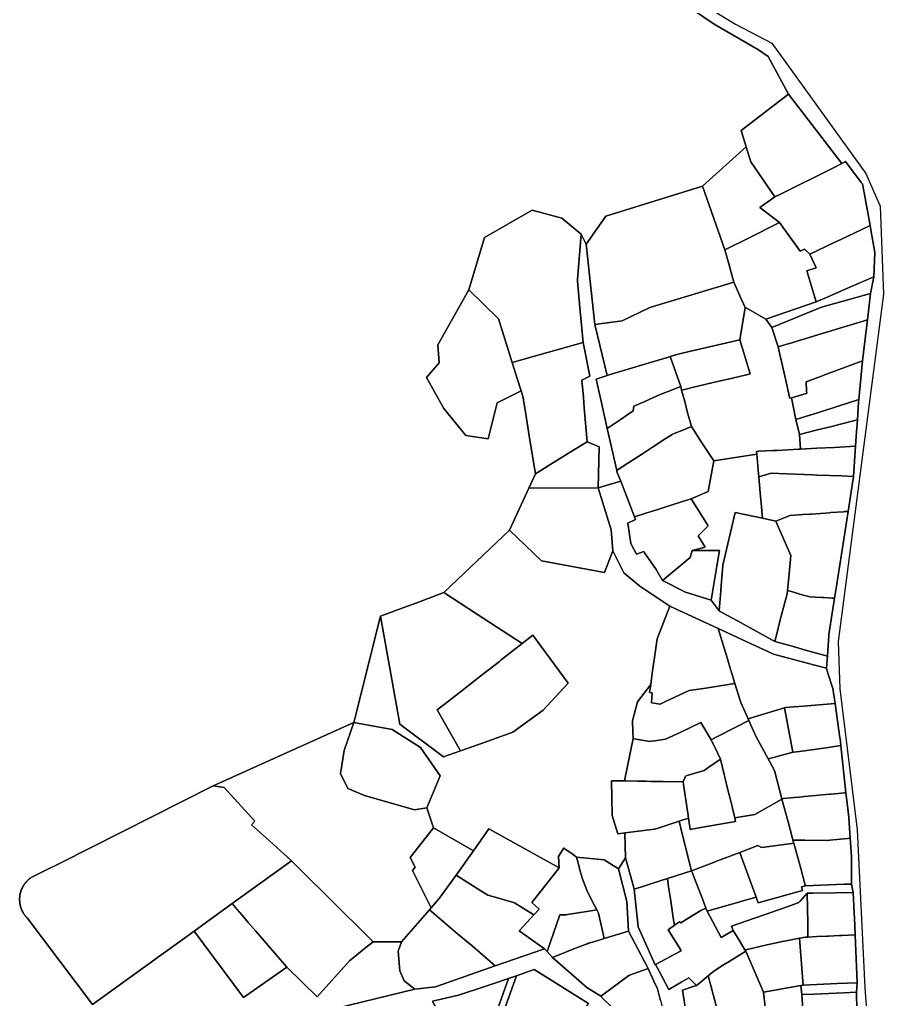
# Model space of a CAD drawing. Header units: inches. Extents: x 469449 to 472390, y 1000542 to 1004361.
# Drawn here: x 471865.1 to 472160.3, y 1002065.3 to 1002400 of the extents above; entities that cross this region are included whole.
import ezdxf

# ---------------------------------------------------------------- set-up
doc = ezdxf.new("R2010")
doc.units = ezdxf.units.IN
doc.header["$MEASUREMENT"] = 0
doc.layers.add('Gulele_10_07_New_Parcel', color=7, linetype='Continuous')

msp = doc.modelspace()

# ---------------------------------------------------------------- linework, layer by layer
at = {"layer": 'Gulele_10_07_New_Parcel'}
for points in [[(472091.95, 1002409.38), (472109.75, 1002398.44), (472122.18, 1002391.94), (472154.27, 1002347.41), (472159.11, 1002336.35), (472160.26, 1002306.28), (472144.8, 1002187.59), (472145.38, 1002171.4), (472151.3, 1002123.26), (472153.91, 1002069.19), (472158.24, 1002011.36)], [(472091.11, 1002406.14), (472102.47, 1002398.43), (472117.56, 1002389.72), (472120.87, 1002387.48), (472127.85, 1002374.53), (472111.68, 1002362.18), (472113.39, 1002356.53), (472098.46, 1002343.14), (472065.47, 1002332.86), (472058.75, 1002323.33), (472056.97, 1002326.77), (472050.34, 1002332.16), (472040.31, 1002334.98), (472023.98, 1002325.61), (472018.59, 1002307.7), (472008.06, 1002288.87), (472008.52, 1002282.82), (472004.12, 1002277.76), (472010.09, 1002267.15), (472017.55, 1002257.94), (472025.18, 1002256.78), (472028.25, 1002269.05), (472036.45, 1002273.22), (472037.16, 1002270.95), (472037.2, 1002270.84), (472038.09, 1002265.28), (472039.51, 1002256.35), (472041.34, 1002244.88), (472039.07, 1002239.92), (472032.52, 1002225.6), (472010.09, 1002204.25), (472000.87, 1002200.82), (471996.44, 1002199.17), (471988.49, 1002196.21), (471979.29, 1002159.93), (471931.21, 1002138.2), (471878.98, 1002111.87), (471873.81, 1002109.27), (471868.86, 1002106.77), (471868.82, 1002106.74), (471868.75, 1002106.69), (471868.68, 1002106.64), (471868.62, 1002106.59), (471868.55, 1002106.53), (471868.48, 1002106.48), (471868.42, 1002106.43), (471868.35, 1002106.37), (471868.29, 1002106.32), (471868.22, 1002106.26), (471868.16, 1002106.2), (471868.09, 1002106.15), (471868.03, 1002106.09), (471867.97, 1002106.03), (471867.91, 1002105.97), (471867.85, 1002105.91), (471867.79, 1002105.85), (471867.73, 1002105.79), (471867.67, 1002105.73), (471867.61, 1002105.67), (471867.55, 1002105.61), (471867.49, 1002105.55), (471867.43, 1002105.48), (471867.38, 1002105.42), (471867.32, 1002105.35), (471867.27, 1002105.29), (471867.21, 1002105.22), (471867.16, 1002105.16), (471867.1, 1002105.09), (471867.05, 1002105.02), (471867, 1002104.96), (471866.95, 1002104.89), (471866.9, 1002104.82), (471866.85, 1002104.75), (471866.8, 1002104.68), (471866.75, 1002104.61), (471866.7, 1002104.54), (471866.65, 1002104.47), (471866.61, 1002104.4), (471866.56, 1002104.33), (471866.51, 1002104.26), (471866.47, 1002104.18), (471866.42, 1002104.11), (471866.38, 1002104.04), (471866.34, 1002103.96), (471866.3, 1002103.89), (471866.25, 1002103.82), (471866.21, 1002103.74), (471866.17, 1002103.67), (471866.13, 1002103.59), (471866.09, 1002103.51), (471866.06, 1002103.44), (471866.02, 1002103.36), (471865.98, 1002103.28), (471865.95, 1002103.21), (471865.91, 1002103.13), (471865.88, 1002103.05), (471865.84, 1002102.97), (471865.81, 1002102.89), (471865.78, 1002102.82), (471865.75, 1002102.74), (471865.72, 1002102.66), (471865.69, 1002102.58), (471865.66, 1002102.5), (471865.63, 1002102.42), (471865.6, 1002102.34), (471865.58, 1002102.25), (471865.55, 1002102.17), (471865.52, 1002102.09), (471865.5, 1002102.01), (471865.48, 1002101.93), (471865.45, 1002101.85), (471865.43, 1002101.76), (471865.41, 1002101.68), (471865.39, 1002101.6), (471865.37, 1002101.52), (471865.35, 1002101.43), (471865.33, 1002101.35), (471865.31, 1002101.27), (471865.3, 1002101.18), (471865.28, 1002101.1), (471865.26, 1002101.02), (471865.25, 1002100.93), (471865.24, 1002100.85), (471865.22, 1002100.76), (471865.21, 1002100.68), (471865.2, 1002100.59), (471865.19, 1002100.51), (471865.18, 1002100.42), (471865.17, 1002100.34), (471865.16, 1002100.26), (471865.15, 1002100.17), (471865.15, 1002100.09), (471865.14, 1002100), (471865.14, 1002099.92), (471865.13, 1002099.83), (471865.13, 1002099.74), (471865.13, 1002099.66), (471865.13, 1002099.57), (471865.12, 1002099.49), (471865.12, 1002099.4), (471865.12, 1002099.32), (471865.13, 1002099.23), (471865.13, 1002099.15), (471865.13, 1002099.06), (471865.14, 1002098.98), (471865.14, 1002098.89), (471865.15, 1002098.81), (471865.15, 1002098.72), (471865.16, 1002098.64), (471865.17, 1002098.55), (471865.18, 1002098.47), (471865.18, 1002098.38), (471865.19, 1002098.3), (471865.21, 1002098.21), (471865.22, 1002098.13), (471865.23, 1002098.05), (471865.24, 1002097.96), (471865.26, 1002097.88), (471865.27, 1002097.79), (471865.29, 1002097.71), (471865.31, 1002097.63), (471865.32, 1002097.54), (471865.34, 1002097.46), (471865.36, 1002097.38), (471865.38, 1002097.29), (471865.4, 1002097.21), (471865.42, 1002097.13), (471865.44, 1002097.05), (471865.47, 1002096.96), (471865.49, 1002096.88), (471865.51, 1002096.8), (471865.54, 1002096.72), (471865.56, 1002096.64), (471865.59, 1002096.56), (471865.62, 1002096.47), (471865.65, 1002096.39), (471865.67, 1002096.31), (471865.7, 1002096.23), (471865.73, 1002096.15), (471865.77, 1002096.08), (471865.8, 1002096), (471865.83, 1002095.92), (471865.86, 1002095.84), (471865.9, 1002095.76), (471865.93, 1002095.68), (471865.97, 1002095.61), (471866, 1002095.53), (471866.04, 1002095.45), (471866.08, 1002095.37), (471866.12, 1002095.3), (471866.16, 1002095.22), (471866.2, 1002095.15), (471866.24, 1002095.07), (471866.28, 1002095), (471866.32, 1002094.92), (471866.36, 1002094.85), (471866.41, 1002094.78), (471866.45, 1002094.7), (471866.49, 1002094.63), (471866.54, 1002094.56), (471866.59, 1002094.49), (471866.63, 1002094.42), (471866.68, 1002094.34), (471866.73, 1002094.27), (471866.78, 1002094.2), (471866.83, 1002094.13), (471866.88, 1002094.07), (471866.93, 1002094), (471866.98, 1002093.93), (471867.03, 1002093.86), (471867.08, 1002093.79), (471867.14, 1002093.73), (471867.19, 1002093.66), (471867.24, 1002093.6), (471867.3, 1002093.53), (471867.35, 1002093.47), (471867.41, 1002093.4), (471867.47, 1002093.34), (471867.53, 1002093.28), (471867.58, 1002093.21), (471867.64, 1002093.15), (471867.7, 1002093.09), (471890.09, 1002063.49)], [(472151.19, 1002061.58), (472151.07, 1002067.78), (472151.27, 1002070.99), (472151.05, 1002076.39), (472150.59, 1002087.33), (472150.35, 1002093.14), (472150.28, 1002094.67), (472150.17, 1002097.29), (472149.99, 1002101.76), (472149.41, 1002104.7), (472149.38, 1002107.51), (472149.32, 1002114.08), (472148.89, 1002120.38), (472148.41, 1002127.3), (472148.4, 1002127.4), (472148.07, 1002130.45), (472147.48, 1002135.85), (472145.72, 1002151.98), (472145.45, 1002154.43), (472145.43, 1002154.66), (472144.35, 1002162.19), (472143.75, 1002166.42), (472143.03, 1002171.46), (472141.31, 1002176.73), (472141.06, 1002177.5), (472140.77, 1002178.4), (472141.16, 1002182.52), (472141.63, 1002189.58), (472141.65, 1002189.9), (472143.59, 1002202.32), (472144.23, 1002206.47), (472148.21, 1002232.03), (472150.07, 1002243.97), (472150.76, 1002254.28), (472151.09, 1002259.18), (472151.36, 1002263.28), (472151.77, 1002269.3), (472151.85, 1002270.19), (472153.14, 1002283.42), (472153.43, 1002286.34), (472154.8, 1002297.41), (472155.91, 1002306.41), (472157.03, 1002312.21), (472157.36, 1002320.42), (472157.01, 1002322.38), (472155.94, 1002328.26), (472155.69, 1002329.64), (472153.75, 1002340.25), (472153.09, 1002343.89), (472152.72, 1002344.39), (472147.37, 1002351.56), (472146.09, 1002350.86), (472127.85, 1002374.53), (472120.87, 1002387.48), (472117.56, 1002389.72), (472102.47, 1002398.43), (472091.11, 1002406.14)], [(472084.07, 1002064.93), (472083.88, 1002065.68), (472083.06, 1002068.88), (472081.87, 1002071.48), (472079.87, 1002075.8), (472073.2, 1002088.53), (472072.62, 1002098.69), (472069.76, 1002109.84), (472072.18, 1002113.65), (472074.51, 1002105.06), (472075.08, 1002102.92), (472076.45, 1002090.1), (472082.26, 1002077.13), (472082.38, 1002077.2), (472083.74, 1002074.66), (472086.05, 1002070.32), (472086.94, 1002068.65), (472091.42, 1002071.24), (472093.82, 1002072.63), (472096.43, 1002069.99), (472095.31, 1002069.63), (472091.62, 1002068.42), (472093.28, 1002057.64)], [(471890.09, 1002063.49), (471913.41, 1002080.35), (471915.79, 1002082.08), (471924.82, 1002088.61), (471941.64, 1002065.88), (471956.4, 1002076.33), (471966.84, 1002066.13), (471977.87, 1002078.48), (471983.46, 1002082.98), (471985.91, 1002084.95), (471995.64, 1002084.92), (471994.44, 1002081.73), (471995.02, 1002075.05), (471996.47, 1002071.65), (472000.16, 1002068.79), (471973.08, 1002062.11)], [(471973.08, 1002062.11), (472000.16, 1002068.79), (472007.21, 1002069.62), (472027.63, 1002076.74), (472044.43, 1002082.6), (472045.36, 1002081.62), (472047.25, 1002079.62), (472058.98, 1002069.33), (472063.67, 1002066.39), (472064.65, 1002065.4), (472066.91, 1002063.14)], [(472059.52, 1002063.82), (472040.91, 1002075.51), (472034.9, 1002073.34), (472032.15, 1002072.38), (472027.15, 1002070.72), (472024.1, 1002069.71), (472015.05, 1002066.71), (472006.19, 1002064.66)]]:
    msp.add_lwpolyline(points, dxfattribs=at)
for points in [[(472125.29, 1002340.49), (472123.21, 1002339.45), (472114.92, 1002351.48), (472113.39, 1002356.53), (472111.68, 1002362.18), (472127.85, 1002374.53), (472146.09, 1002350.86), (472142.97, 1002349.31)], [(472109.78, 1002323.2), (472106.13, 1002321.38), (472098.46, 1002343.14), (472113.39, 1002356.53), (472114.92, 1002351.48), (472123.21, 1002339.45), (472118.07, 1002335.89), (472124.82, 1002330.71), (472113.26, 1002324.94), (472111.22, 1002323.92)], [(472143.19, 1002323.74), (472135.1, 1002319.93), (472133.36, 1002321.63), (472131.87, 1002320.88), (472125.35, 1002329.97), (472124.82, 1002330.71), (472118.07, 1002335.89), (472123.21, 1002339.45), (472125.29, 1002340.49), (472142.97, 1002349.31), (472146.09, 1002350.86), (472147.37, 1002351.56), (472152.72, 1002344.39), (472153.09, 1002343.89), (472153.75, 1002340.25), (472155.69, 1002329.64), (472147.9, 1002325.97), (472147.63, 1002325.84), (472144.45, 1002324.34)], [(472071.02, 1002297.12), (472061.69, 1002295.84), (472058.75, 1002323.33), (472065.47, 1002332.86), (472098.46, 1002343.14), (472106.13, 1002321.38), (472107.43, 1002316.61), (472108.58, 1002312.43), (472109.16, 1002310.31), (472080.51, 1002301.64)], [(472042.62, 1002285.49), (472033.39, 1002282.9), (472028.74, 1002297.75), (472018.59, 1002307.7), (472023.98, 1002325.61), (472040.31, 1002334.98), (472050.34, 1002332.16), (472056.97, 1002326.77), (472055.73, 1002311.26), (472055.77, 1002310.72), (472056.69, 1002300.37), (472057.63, 1002289.7)], [(472125.35, 1002329.97), (472131.87, 1002320.88), (472133.36, 1002321.63), (472135.1, 1002319.93), (472137.26, 1002315.24), (472134.11, 1002314.16), (472137.34, 1002303.63), (472120.14, 1002297.66), (472113.32, 1002301.55), (472113.01, 1002301.72), (472111.24, 1002305.67), (472110.88, 1002306.46), (472109.16, 1002310.31), (472108.58, 1002312.43), (472107.43, 1002316.61), (472106.13, 1002321.38), (472109.78, 1002323.2), (472111.22, 1002323.92), (472113.26, 1002324.94), (472124.82, 1002330.71)], [(472141.02, 1002305.24), (472137.34, 1002303.63), (472134.11, 1002314.16), (472137.26, 1002315.24), (472135.1, 1002319.93), (472143.19, 1002323.74), (472144.45, 1002324.34), (472147.63, 1002325.84), (472147.9, 1002325.97), (472155.69, 1002329.64), (472155.94, 1002328.26), (472157.01, 1002322.38), (472157.36, 1002320.42), (472157.03, 1002312.21), (472156.25, 1002311.87), (472148.78, 1002308.62)], [(472058.75, 1002323.33), (472061.69, 1002295.84), (472065.84, 1002278.42), (472062.15, 1002277.18), (472063.26, 1002272.22), (472063.82, 1002269.72), (472065.92, 1002260.34), (472069.14, 1002245.97), (472069.24, 1002245.54), (472070.5, 1002242.3), (472062.77, 1002240.03), (472063.11, 1002254.04), (472059, 1002255.83), (472058.05, 1002267.35), (472057.74, 1002271.06), (472057.26, 1002276.89), (472060, 1002278.22), (472057.63, 1002289.7), (472056.69, 1002300.37), (472055.77, 1002310.72), (472055.73, 1002311.26), (472056.97, 1002326.77)], [(472155.91, 1002306.41), (472139.13, 1002301.77), (472122.17, 1002294.84), (472120.14, 1002297.66), (472137.34, 1002303.63), (472141.02, 1002305.24), (472148.78, 1002308.62), (472156.25, 1002311.87), (472157.03, 1002312.21)], [(472066.92, 1002278.75), (472065.84, 1002278.42), (472061.69, 1002295.84), (472071.02, 1002297.12), (472080.51, 1002301.64), (472109.16, 1002310.31), (472110.88, 1002306.46), (472111.24, 1002305.67), (472113.01, 1002301.72), (472111.23, 1002290.61), (472093.5, 1002286.51), (472090.09, 1002285.72), (472087.38, 1002284.91), (472086.81, 1002284.73), (472081.06, 1002283)], [(472028.25, 1002269.05), (472025.18, 1002256.78), (472017.55, 1002257.94), (472010.09, 1002267.15), (472004.12, 1002277.76), (472008.52, 1002282.82), (472008.06, 1002288.87), (472018.59, 1002307.7), (472028.74, 1002297.75), (472033.39, 1002282.9), (472035.11, 1002277.45), (472036.45, 1002273.22)], [(472127.28, 1002289.14), (472124.33, 1002288.25), (472122.17, 1002294.84), (472139.13, 1002301.77), (472155.91, 1002306.41), (472154.8, 1002297.41), (472151.04, 1002296.28), (472149.92, 1002295.95), (472144.21, 1002294.23), (472142.76, 1002293.79), (472139.31, 1002292.76), (472132.3, 1002290.65), (472131.84, 1002290.51), (472128.61, 1002289.54)], [(472128.08, 1002271.54), (472128.27, 1002270.71), (472128.89, 1002270.84), (472130.38, 1002263.37), (472131.58, 1002258.27), (472131.7, 1002256.59), (472131.92, 1002253.29), (472131.37, 1002253.26), (472123.8, 1002252.87), (472122.54, 1002252.8), (472117.67, 1002252.55), (472116.91, 1002252.51), (472117, 1002251.52), (472102.28, 1002249.32), (472098.49, 1002255.12), (472094.65, 1002261.01), (472093.27, 1002266.16), (472092.37, 1002269.52), (472091.32, 1002273.45), (472092.76, 1002273.79), (472095.37, 1002274.41), (472098.85, 1002275.23), (472099.66, 1002275.43), (472102.09, 1002276), (472108.73, 1002277.58), (472113.44, 1002278.7), (472114.71, 1002279), (472111.23, 1002290.61), (472113.01, 1002301.72), (472113.32, 1002301.55), (472120.14, 1002297.66), (472122.17, 1002294.84), (472124.33, 1002288.25), (472125.15, 1002284.6), (472125.23, 1002284.23), (472126.02, 1002280.7), (472126.91, 1002276.74), (472127.24, 1002275.27)], [(472128.89, 1002270.84), (472128.27, 1002270.71), (472128.08, 1002271.54), (472127.24, 1002275.27), (472126.91, 1002276.74), (472126.02, 1002280.7), (472125.23, 1002284.23), (472125.15, 1002284.6), (472124.33, 1002288.25), (472127.28, 1002289.14), (472128.61, 1002289.54), (472131.84, 1002290.51), (472132.3, 1002290.65), (472139.31, 1002292.76), (472142.76, 1002293.79), (472144.21, 1002294.23), (472149.92, 1002295.95), (472151.04, 1002296.28), (472154.8, 1002297.41), (472153.43, 1002286.34), (472153.14, 1002283.42), (472140.87, 1002278.88), (472139.16, 1002278.25), (472133.82, 1002276.27), (472134.02, 1002273.12), (472134.07, 1002272.37), (472133.84, 1002272.3)], [(472046.69, 1002248.2), (472041.34, 1002244.88), (472039.51, 1002256.35), (472038.09, 1002265.28), (472037.2, 1002270.84), (472037.16, 1002270.95), (472036.45, 1002273.22), (472035.11, 1002277.45), (472033.39, 1002282.9), (472042.62, 1002285.49), (472057.63, 1002289.7), (472060, 1002278.22), (472057.26, 1002276.89), (472057.74, 1002271.06), (472058.05, 1002267.35), (472059, 1002255.83), (472054.76, 1002253.2)], [(472092.76, 1002273.79), (472091.32, 1002273.45), (472091, 1002274.65), (472087.38, 1002284.91), (472090.09, 1002285.72), (472093.5, 1002286.51), (472111.23, 1002290.61), (472114.71, 1002279), (472113.44, 1002278.7), (472108.73, 1002277.58), (472102.09, 1002276), (472099.66, 1002275.43), (472098.85, 1002275.23), (472095.37, 1002274.41)], [(472070.27, 1002263.33), (472065.92, 1002260.34), (472063.82, 1002269.72), (472063.26, 1002272.22), (472062.15, 1002277.18), (472065.84, 1002278.42), (472066.92, 1002278.75), (472081.06, 1002283), (472086.81, 1002284.73), (472087.38, 1002284.91), (472091, 1002274.65), (472084.35, 1002272.05), (472083.79, 1002271.83), (472081.93, 1002271), (472078.51, 1002269.48), (472075.04, 1002267.93), (472074.71, 1002266.4)], [(472135.46, 1002264.98), (472130.38, 1002263.37), (472128.89, 1002270.84), (472133.84, 1002272.3), (472134.07, 1002272.37), (472134.02, 1002273.12), (472133.82, 1002276.27), (472139.16, 1002278.25), (472140.87, 1002278.88), (472153.14, 1002283.42), (472151.85, 1002270.19), (472144.82, 1002267.96), (472143.14, 1002267.42), (472135.63, 1002265.04)], [(472071.7, 1002247.64), (472069.14, 1002245.97), (472065.92, 1002260.34), (472070.27, 1002263.33), (472074.71, 1002266.4), (472075.04, 1002267.93), (472078.51, 1002269.48), (472081.93, 1002271), (472083.79, 1002271.83), (472084.35, 1002272.05), (472091, 1002274.65), (472091.32, 1002273.45), (472092.37, 1002269.52), (472093.27, 1002266.16), (472094.65, 1002261.01), (472092.25, 1002260.04), (472088.76, 1002258.63), (472088.18, 1002258.4), (472088.09, 1002258.33), (472085.69, 1002256.77), (472081.32, 1002253.92), (472077.94, 1002251.72)], [(472137.34, 1002259.73), (472131.58, 1002258.27), (472130.38, 1002263.37), (472135.46, 1002264.98), (472135.63, 1002265.04), (472143.14, 1002267.42), (472144.82, 1002267.96), (472151.85, 1002270.19), (472151.77, 1002269.3), (472151.36, 1002263.28), (472144.64, 1002261.57), (472143.53, 1002261.29)], [(472137.49, 1002253.58), (472131.92, 1002253.29), (472131.7, 1002256.59), (472131.58, 1002258.27), (472137.34, 1002259.73), (472143.53, 1002261.29), (472144.64, 1002261.57), (472151.36, 1002263.28), (472151.09, 1002259.18), (472150.76, 1002254.28), (472143.58, 1002253.9)], [(472079.43, 1002231.49), (472075.21, 1002230.15), (472070.5, 1002242.3), (472069.24, 1002245.54), (472069.14, 1002245.97), (472071.7, 1002247.64), (472077.94, 1002251.72), (472081.32, 1002253.92), (472085.69, 1002256.77), (472088.09, 1002258.33), (472088.18, 1002258.4), (472088.76, 1002258.63), (472092.25, 1002260.04), (472094.65, 1002261.01), (472098.49, 1002255.12), (472102.28, 1002249.32), (472100.37, 1002238.79), (472094.61, 1002236.3), (472091.28, 1002235.25), (472085.23, 1002233.33), (472082.85, 1002232.57)], [(472062.77, 1002240.03), (472039.07, 1002239.92), (472041.34, 1002244.88), (472046.69, 1002248.2), (472054.76, 1002253.2), (472059, 1002255.83), (472063.11, 1002254.04)], [(472117.23, 1002248.98), (472117.6, 1002244.89), (472117.7, 1002243.84), (472118.17, 1002238.25), (472118.46, 1002234.88), (472118.9, 1002229.66), (472109.65, 1002231.66), (472105.38, 1002213.68), (472105.03, 1002209.31), (472104.95, 1002208.21), (472104.68, 1002204.89), (472104.14, 1002198.03), (472101.36, 1002201.64), (472103.33, 1002213.34), (472104.22, 1002218.64), (472094.9, 1002218.64), (472099.42, 1002219.84), (472096.93, 1002223.61), (472100.41, 1002227.09), (472094.61, 1002236.3), (472100.37, 1002238.79), (472102.28, 1002249.32), (472117, 1002251.52)], [(472150.76, 1002254.28), (472150.07, 1002243.97), (472146.01, 1002244.12), (472137.72, 1002244.44), (472136.12, 1002244.5), (472127.22, 1002244.84), (472121.92, 1002245.05), (472117.7, 1002243.84), (472117.6, 1002244.89), (472117.23, 1002248.98), (472117, 1002251.52), (472116.91, 1002252.51), (472117.67, 1002252.55), (472122.54, 1002252.8), (472123.8, 1002252.87), (472131.37, 1002253.26), (472131.92, 1002253.29), (472137.49, 1002253.58), (472143.58, 1002253.9)], [(472125.76, 1002229.57), (472123.5, 1002228.67), (472118.9, 1002229.66), (472118.46, 1002234.88), (472118.17, 1002238.25), (472117.7, 1002243.84), (472121.92, 1002245.05), (472127.22, 1002244.84), (472136.12, 1002244.5), (472137.72, 1002244.44), (472146.01, 1002244.12), (472150.07, 1002243.97), (472148.21, 1002232.03), (472147.14, 1002231.95), (472146.58, 1002231.91), (472142.2, 1002231.59), (472141.82, 1002231.56), (472135.73, 1002231.12), (472135.22, 1002231.08), (472132.75, 1002230.9), (472128.31, 1002230.58), (472128.12, 1002230.5)], [(472075.21, 1002230.15), (472075.54, 1002229.29), (472072.93, 1002227.96), (472074.01, 1002221), (472075.87, 1002217.43), (472078.36, 1002218.3), (472078.65, 1002217.9), (472082.42, 1002212.54), (472082.62, 1002212.19), (472084.74, 1002208.4), (472092.24, 1002204.63), (472092.33, 1002204.58), (472101.36, 1002201.64), (472104.14, 1002198.03), (472106.82, 1002196.56), (472109.12, 1002195.3), (472111.48, 1002194), (472123.12, 1002187.61), (472129.1, 1002185.93), (472133.67, 1002184.64), (472141.16, 1002182.52), (472140.77, 1002178.4), (472136.37, 1002179.57), (472122.75, 1002183.19), (472103.81, 1002192.02), (472087.27, 1002199.65), (472077.01, 1002206.47), (472071.62, 1002211.03), (472067.83, 1002218.55), (472067.25, 1002225.68), (472062.77, 1002240.03), (472070.5, 1002242.3)], [(472067.83, 1002218.55), (472065.01, 1002211.17), (472043.46, 1002215.15), (472032.52, 1002225.6), (472039.07, 1002239.92), (472062.77, 1002240.03), (472067.25, 1002225.68)], [(472094.9, 1002218.64), (472094.19, 1002216.23), (472084.74, 1002208.4), (472082.62, 1002212.19), (472082.42, 1002212.54), (472078.65, 1002217.9), (472078.36, 1002218.3), (472075.87, 1002217.43), (472074.01, 1002221), (472072.93, 1002227.96), (472075.54, 1002229.29), (472075.21, 1002230.15), (472079.43, 1002231.49), (472082.85, 1002232.57), (472085.23, 1002233.33), (472091.28, 1002235.25), (472094.61, 1002236.3), (472100.41, 1002227.09), (472096.93, 1002223.61), (472099.42, 1002219.84)], [(472124.04, 1002191.13), (472123.12, 1002187.61), (472111.48, 1002194), (472109.12, 1002195.3), (472106.82, 1002196.56), (472104.14, 1002198.03), (472104.68, 1002204.89), (472104.95, 1002208.21), (472105.03, 1002209.31), (472105.38, 1002213.68), (472109.65, 1002231.66), (472118.9, 1002229.66), (472123.5, 1002228.67), (472128.64, 1002216.89), (472128.04, 1002210.66), (472127.5, 1002205), (472127.4, 1002203.88), (472125.37, 1002196.19), (472124.58, 1002193.16)], [(472144.23, 1002206.47), (472143.59, 1002202.32), (472142.78, 1002202.37), (472140.02, 1002202.55), (472139.34, 1002202.59), (472135.03, 1002202.86), (472134.77, 1002202.88), (472132.85, 1002203.44), (472128.89, 1002204.59), (472127.5, 1002205), (472128.04, 1002210.66), (472128.64, 1002216.89), (472123.5, 1002228.67), (472125.76, 1002229.57), (472128.12, 1002230.5), (472128.31, 1002230.58), (472132.75, 1002230.9), (472135.22, 1002231.08), (472135.73, 1002231.12), (472141.82, 1002231.56), (472142.2, 1002231.59), (472146.58, 1002231.91), (472147.14, 1002231.95), (472148.21, 1002232.03)], [(472043.46, 1002215.15), (472065.01, 1002211.17), (472067.83, 1002218.55), (472071.62, 1002211.03), (472077.01, 1002206.47), (472087.27, 1002199.65), (472082.96, 1002188.49), (472082.07, 1002182.11), (472081.65, 1002179.15), (472081.31, 1002176.7), (472080.77, 1002172.89), (472076.2, 1002166.93), (472074.55, 1002160.42), (472074.7, 1002156.72), (472074.79, 1002154.37), (472071.81, 1002139.92), (472067.33, 1002139.98), (472067.46, 1002134.18), (472067.58, 1002128.25), (472067.64, 1002128.07), (472069.57, 1002121.86), (472071.3, 1002122.08), (472071.95, 1002122.16), (472072.07, 1002117.84), (472072.18, 1002113.65), (472069.76, 1002109.84), (472064.87, 1002112.95), (472055.46, 1002113.9), (472053.8, 1002115.07), (472051.52, 1002116.66), (472051.02, 1002117.01), (472049.24, 1002114.07), (472049.49, 1002110.26), (472025.45, 1002123.52), (472020.16, 1002116.09), (472006.5, 1002123.9), (472004.24, 1002130.74), (472008.8, 1002141.68), (472002.09, 1002151.39), (471992.47, 1002157.52), (471979.29, 1002159.93), (471988.49, 1002196.21), (471995.04, 1002159.31), (472009.96, 1002148.19), (472015.74, 1002150.23), (472024.51, 1002153.33), (472027.9, 1002154.53), (472033.67, 1002156.57), (472044.04, 1002164.12), (472052.58, 1002173.32), (472043.29, 1002185.89), (472040.47, 1002189.7), (472036.8, 1002186.83), (472021.2, 1002197.04), (472010.09, 1002204.25), (472032.52, 1002225.6)], [(472103.33, 1002213.34), (472101.36, 1002201.64), (472092.33, 1002204.58), (472092.24, 1002204.63), (472084.74, 1002208.4), (472094.19, 1002216.23), (472094.9, 1002218.64), (472104.22, 1002218.64)], [(472141.63, 1002189.58), (472141.16, 1002182.52), (472133.67, 1002184.64), (472129.1, 1002185.93), (472123.12, 1002187.61), (472124.04, 1002191.13), (472124.58, 1002193.16), (472125.37, 1002196.19), (472127.4, 1002203.88), (472127.5, 1002205), (472128.89, 1002204.59), (472132.85, 1002203.44), (472134.77, 1002202.88), (472135.03, 1002202.86), (472139.34, 1002202.59), (472140.02, 1002202.55), (472142.78, 1002202.37), (472143.59, 1002202.32), (472141.65, 1002189.9)], [(472015.74, 1002150.23), (472009.96, 1002148.19), (471995.04, 1002159.31), (471988.49, 1002196.21), (471996.44, 1002199.17), (472000.87, 1002200.82), (472010.09, 1002204.25), (472021.2, 1002197.04), (472036.8, 1002186.83), (472029.72, 1002181.29), (472029.05, 1002180.77), (472023.28, 1002176.25), (472015.78, 1002170.39), (472011.63, 1002167.15), (472007.81, 1002164.16)], [(472084.67, 1002166.48), (472083.96, 1002166.15), (472081.01, 1002166.64), (472081.29, 1002170.02), (472080.38, 1002170.1), (472080.77, 1002172.89), (472081.31, 1002176.7), (472081.65, 1002179.15), (472082.07, 1002182.11), (472082.96, 1002188.49), (472087.27, 1002199.65), (472103.81, 1002192.02), (472106.86, 1002181.99), (472108.19, 1002177.62), (472108.26, 1002177.39), (472109.55, 1002173.16), (472098.79, 1002171.53), (472097.95, 1002171.4), (472093.9, 1002170.79), (472085.85, 1002167.03)], [(472119.59, 1002162.8), (472114.05, 1002161.13), (472111.56, 1002166.73), (472111.4, 1002167.1), (472109.55, 1002173.16), (472108.26, 1002177.39), (472108.19, 1002177.62), (472106.86, 1002181.99), (472103.81, 1002192.02), (472122.75, 1002183.19), (472136.37, 1002179.57), (472140.77, 1002178.4), (472141.06, 1002177.5), (472141.31, 1002176.73), (472143.03, 1002171.46), (472143.75, 1002166.42), (472135.62, 1002165.73), (472134.29, 1002165.61), (472126.86, 1002164.99), (472126.47, 1002164.87)], [(472024.51, 1002153.33), (472015.74, 1002150.23), (472007.81, 1002164.16), (472011.63, 1002167.15), (472015.78, 1002170.39), (472023.28, 1002176.25), (472029.05, 1002180.77), (472029.72, 1002181.29), (472036.8, 1002186.83), (472040.47, 1002189.7), (472043.29, 1002185.89), (472052.58, 1002173.32), (472044.04, 1002164.12), (472033.67, 1002156.57), (472027.9, 1002154.53)], [(472111.56, 1002166.73), (472114.05, 1002161.13), (472114.29, 1002160.59), (472109.6, 1002158.19), (472103.15, 1002154.87), (472102.94, 1002154.77), (472101.36, 1002153.96), (472097.92, 1002159.84), (472091.01, 1002156.61), (472085.78, 1002154.16), (472082.16, 1002153.66), (472080.94, 1002153.49), (472080.43, 1002153.42), (472075.73, 1002154.21), (472074.79, 1002154.37), (472074.7, 1002156.72), (472074.55, 1002160.42), (472076.2, 1002166.93), (472080.77, 1002172.89), (472080.38, 1002170.1), (472081.29, 1002170.02), (472081.01, 1002166.64), (472083.96, 1002166.15), (472084.67, 1002166.48), (472085.85, 1002167.03), (472093.9, 1002170.79), (472097.95, 1002171.4), (472098.79, 1002171.53), (472109.55, 1002173.16), (472111.4, 1002167.1)], [(472123.14, 1002148.08), (472120.89, 1002147.49), (472118.71, 1002151.48), (472116.7, 1002155.16), (472116.58, 1002155.43), (472114.29, 1002160.59), (472114.05, 1002161.13), (472119.59, 1002162.8), (472126.47, 1002164.87), (472127.47, 1002159.58), (472127.64, 1002158.72), (472128.41, 1002154.67), (472129.24, 1002150.27), (472129.35, 1002149.69), (472128.98, 1002149.59), (472124.34, 1002148.39)], [(472129.51, 1002149.73), (472129.35, 1002149.69), (472129.24, 1002150.27), (472128.41, 1002154.67), (472127.64, 1002158.72), (472127.47, 1002159.58), (472126.47, 1002164.87), (472126.86, 1002164.99), (472134.29, 1002165.61), (472135.62, 1002165.73), (472143.75, 1002166.42), (472144.35, 1002162.19), (472145.43, 1002154.66), (472145.45, 1002154.43), (472145.72, 1002151.98), (472140.69, 1002151.28), (472131.63, 1002150.02)], [(471974.81, 1002142.51), (471977.3, 1002137.37), (471982.94, 1002134.97), (472000.1, 1002129.99), (472004.24, 1002130.74), (472006.5, 1002123.9), (471998.59, 1002113.74), (472000.29, 1002110.46), (471999.33, 1002109.26), (472005.74, 1002096.52), (472005.2, 1002095.9), (471995.64, 1002084.92), (471985.91, 1002084.95), (471981.47, 1002089.38), (471975.03, 1002095.79), (471958.07, 1002112.66), (471950.51, 1002119.44), (471944.39, 1002124.93), (471945.55, 1002126.18), (471935.02, 1002137.7), (471931.21, 1002138.2), (471979.29, 1002159.93), (471975.97, 1002150.31)], [(472004.24, 1002130.74), (472000.1, 1002129.99), (471982.94, 1002134.97), (471977.3, 1002137.37), (471974.81, 1002142.51), (471975.97, 1002150.31), (471979.29, 1002159.93), (471992.47, 1002157.52), (472002.09, 1002151.39), (472008.8, 1002141.68)], [(472101.36, 1002153.96), (472102.51, 1002151.62), (472102.62, 1002151.41), (472104.58, 1002147.41), (472100.23, 1002144.37), (472099, 1002143.51), (472093.26, 1002141.79), (472092.62, 1002141.6), (472091.83, 1002139.61), (472085, 1002139.71), (472080.81, 1002139.78), (472079.24, 1002139.8), (472076.17, 1002139.85), (472072.4, 1002139.91), (472071.81, 1002139.92), (472074.79, 1002154.37), (472075.73, 1002154.21), (472080.43, 1002153.42), (472080.94, 1002153.49), (472082.16, 1002153.66), (472085.78, 1002154.16), (472091.01, 1002156.61), (472097.92, 1002159.84)], [(472116.29, 1002128.5), (472109.45, 1002127.28), (472107.86, 1002133.86), (472107.23, 1002136.43), (472104.58, 1002147.41), (472102.62, 1002151.41), (472102.51, 1002151.62), (472101.36, 1002153.96), (472102.94, 1002154.77), (472103.15, 1002154.87), (472109.6, 1002158.19), (472114.29, 1002160.59), (472116.58, 1002155.43), (472116.7, 1002155.16), (472118.71, 1002151.48), (472120.89, 1002147.49), (472123.08, 1002143.47), (472125.51, 1002133.85), (472125.55, 1002133.72)], [(472126.12, 1002133.91), (472125.51, 1002133.85), (472123.08, 1002143.47), (472120.89, 1002147.49), (472123.14, 1002148.08), (472124.34, 1002148.39), (472128.98, 1002149.59), (472129.35, 1002149.69), (472129.51, 1002149.73), (472131.63, 1002150.02), (472140.69, 1002151.28), (472145.72, 1002151.98), (472147.48, 1002135.85), (472146.95, 1002135.81), (472143.63, 1002135.5), (472142.26, 1002135.38), (472141.91, 1002135.34), (472133.29, 1002134.56), (472131.43, 1002134.39), (472129.74, 1002134.23)], [(472097.93, 1002123.95), (472094.23, 1002123.27), (472093.66, 1002127.2), (472093.4, 1002128.94), (472091.97, 1002138.66), (472091.83, 1002139.61), (472092.62, 1002141.6), (472093.26, 1002141.79), (472099, 1002143.51), (472100.23, 1002144.37), (472104.58, 1002147.41), (472107.23, 1002136.43), (472107.86, 1002133.86), (472109.45, 1002127.28), (472109.74, 1002126.09)], [(471913.41, 1002080.35), (471890.09, 1002063.49), (471867.7, 1002093.09), (471867.64, 1002093.15), (471867.58, 1002093.21), (471867.53, 1002093.28), (471867.47, 1002093.34), (471867.41, 1002093.4), (471867.35, 1002093.47), (471867.3, 1002093.53), (471867.24, 1002093.6), (471867.19, 1002093.66), (471867.14, 1002093.73), (471867.08, 1002093.79), (471867.03, 1002093.86), (471866.98, 1002093.93), (471866.93, 1002094), (471866.88, 1002094.07), (471866.83, 1002094.13), (471866.78, 1002094.2), (471866.73, 1002094.27), (471866.68, 1002094.34), (471866.63, 1002094.42), (471866.59, 1002094.49), (471866.54, 1002094.56), (471866.49, 1002094.63), (471866.45, 1002094.7), (471866.41, 1002094.78), (471866.36, 1002094.85), (471866.32, 1002094.92), (471866.28, 1002095), (471866.24, 1002095.07), (471866.2, 1002095.15), (471866.16, 1002095.22), (471866.12, 1002095.3), (471866.08, 1002095.37), (471866.04, 1002095.45), (471866, 1002095.53), (471865.97, 1002095.61), (471865.93, 1002095.68), (471865.9, 1002095.76), (471865.86, 1002095.84), (471865.83, 1002095.92), (471865.8, 1002096), (471865.77, 1002096.08), (471865.73, 1002096.15), (471865.7, 1002096.23), (471865.67, 1002096.31), (471865.65, 1002096.39), (471865.62, 1002096.47), (471865.59, 1002096.56), (471865.56, 1002096.64), (471865.54, 1002096.72), (471865.51, 1002096.8), (471865.49, 1002096.88), (471865.47, 1002096.96), (471865.44, 1002097.05), (471865.42, 1002097.13), (471865.4, 1002097.21), (471865.38, 1002097.29), (471865.36, 1002097.38), (471865.34, 1002097.46), (471865.32, 1002097.54), (471865.31, 1002097.63), (471865.29, 1002097.71), (471865.27, 1002097.79), (471865.26, 1002097.88), (471865.24, 1002097.96), (471865.23, 1002098.05), (471865.22, 1002098.13), (471865.21, 1002098.21), (471865.19, 1002098.3), (471865.18, 1002098.38), (471865.18, 1002098.47), (471865.17, 1002098.55), (471865.16, 1002098.64), (471865.15, 1002098.72), (471865.15, 1002098.81), (471865.14, 1002098.89), (471865.14, 1002098.98), (471865.13, 1002099.06), (471865.13, 1002099.15), (471865.13, 1002099.23), (471865.12, 1002099.32), (471865.12, 1002099.4), (471865.12, 1002099.49), (471865.13, 1002099.57), (471865.13, 1002099.66), (471865.13, 1002099.74), (471865.13, 1002099.83), (471865.14, 1002099.92), (471865.14, 1002100), (471865.15, 1002100.09), (471865.15, 1002100.17), (471865.16, 1002100.26), (471865.17, 1002100.34), (471865.18, 1002100.42), (471865.19, 1002100.51), (471865.2, 1002100.59), (471865.21, 1002100.68), (471865.22, 1002100.76), (471865.24, 1002100.85), (471865.25, 1002100.93), (471865.26, 1002101.02), (471865.28, 1002101.1), (471865.3, 1002101.18), (471865.31, 1002101.27), (471865.33, 1002101.35), (471865.35, 1002101.43), (471865.37, 1002101.52), (471865.39, 1002101.6), (471865.41, 1002101.68), (471865.43, 1002101.76), (471865.45, 1002101.85), (471865.48, 1002101.93), (471865.5, 1002102.01), (471865.52, 1002102.09), (471865.55, 1002102.17), (471865.58, 1002102.25), (471865.6, 1002102.34), (471865.63, 1002102.42), (471865.66, 1002102.5), (471865.69, 1002102.58), (471865.72, 1002102.66), (471865.75, 1002102.74), (471865.78, 1002102.82), (471865.81, 1002102.89), (471865.84, 1002102.97), (471865.88, 1002103.05), (471865.91, 1002103.13), (471865.95, 1002103.21), (471865.98, 1002103.28), (471866.02, 1002103.36), (471866.06, 1002103.44), (471866.09, 1002103.51), (471866.13, 1002103.59), (471866.17, 1002103.67), (471866.21, 1002103.74), (471866.25, 1002103.82), (471866.3, 1002103.89), (471866.34, 1002103.96), (471866.38, 1002104.04), (471866.42, 1002104.11), (471866.47, 1002104.18), (471866.51, 1002104.26), (471866.56, 1002104.33), (471866.61, 1002104.4), (471866.65, 1002104.47), (471866.7, 1002104.54), (471866.75, 1002104.61), (471866.8, 1002104.68), (471866.85, 1002104.75), (471866.9, 1002104.82), (471866.95, 1002104.89), (471867, 1002104.96), (471867.05, 1002105.02), (471867.1, 1002105.09), (471867.16, 1002105.16), (471867.21, 1002105.22), (471867.27, 1002105.29), (471867.32, 1002105.35), (471867.38, 1002105.42), (471867.43, 1002105.48), (471867.49, 1002105.55), (471867.55, 1002105.61), (471867.61, 1002105.67), (471867.67, 1002105.73), (471867.73, 1002105.79), (471867.79, 1002105.85), (471867.85, 1002105.91), (471867.91, 1002105.97), (471867.97, 1002106.03), (471868.03, 1002106.09), (471868.09, 1002106.15), (471868.16, 1002106.2), (471868.22, 1002106.26), (471868.29, 1002106.32), (471868.35, 1002106.37), (471868.42, 1002106.43), (471868.48, 1002106.48), (471868.55, 1002106.53), (471868.62, 1002106.59), (471868.68, 1002106.64), (471868.75, 1002106.69), (471868.82, 1002106.74), (471868.86, 1002106.77), (471873.81, 1002109.27), (471878.98, 1002111.87), (471931.21, 1002138.2), (471935.02, 1002137.7), (471945.55, 1002126.18), (471944.39, 1002124.93), (471950.51, 1002119.44), (471958.07, 1002112.66), (471937.78, 1002097.99), (471924.82, 1002088.61), (471915.79, 1002082.08)], [(472071.3, 1002122.08), (472069.57, 1002121.86), (472067.64, 1002128.07), (472067.58, 1002128.25), (472067.46, 1002134.18), (472067.33, 1002139.98), (472071.81, 1002139.92), (472072.4, 1002139.91), (472076.17, 1002139.85), (472079.24, 1002139.8), (472080.81, 1002139.78), (472085, 1002139.71), (472091.83, 1002139.61), (472091.97, 1002138.66), (472093.4, 1002128.94), (472093.66, 1002127.2), (472090.49, 1002126.17), (472090.14, 1002126.05), (472083.66, 1002123.94), (472082.13, 1002123.44), (472082.02, 1002123.43), (472074.82, 1002122.52), (472071.95, 1002122.16)], [(472140.91, 1002119.6), (472140.78, 1002119.58), (472133.44, 1002119.66), (472129.37, 1002119.71), (472128.96, 1002121.21), (472127.68, 1002125.9), (472125.55, 1002133.72), (472125.51, 1002133.85), (472126.12, 1002133.91), (472129.74, 1002134.23), (472131.43, 1002134.39), (472133.29, 1002134.56), (472141.91, 1002135.34), (472142.26, 1002135.38), (472143.63, 1002135.5), (472146.95, 1002135.81), (472147.48, 1002135.85), (472148.07, 1002130.45), (472148.4, 1002127.4), (472148.41, 1002127.3), (472148.89, 1002120.38), (472148.05, 1002120.3), (472144.35, 1002119.93), (472141.96, 1002119.7)], [(472127.68, 1002125.9), (472128.96, 1002121.21), (472129.37, 1002119.71), (472129.65, 1002118.68), (472125.54, 1002118.13), (472118.65, 1002117.22), (472117.36, 1002117.8), (472111.2, 1002115.46), (472102.68, 1002112.23), (472102.57, 1002112.19), (472094.73, 1002109.22), (472091.56, 1002121.89), (472090.49, 1002126.17), (472093.66, 1002127.2), (472094.23, 1002123.27), (472097.93, 1002123.95), (472109.74, 1002126.09), (472109.45, 1002127.28), (472116.29, 1002128.5), (472125.55, 1002133.72)], [(472078.37, 1002103.97), (472075.08, 1002102.92), (472074.51, 1002105.06), (472072.18, 1002113.65), (472072.07, 1002117.84), (472071.95, 1002122.16), (472074.82, 1002122.52), (472082.02, 1002123.43), (472082.13, 1002123.44), (472083.66, 1002123.94), (472090.14, 1002126.05), (472090.49, 1002126.17), (472091.56, 1002121.89), (472094.73, 1002109.22), (472086.46, 1002106.56), (472081.18, 1002104.87)], [(472008.53, 1002099.72), (472005.74, 1002096.52), (471999.33, 1002109.26), (472000.29, 1002110.46), (471998.59, 1002113.74), (472006.5, 1002123.9), (472020.16, 1002116.09), (472014.25, 1002107.77)], [(472042.61, 1002096.16), (472040.83, 1002094.19), (472034.23, 1002098.31), (472028.45, 1002099.96), (472025.15, 1002100.9), (472022.74, 1002102.42), (472014.25, 1002107.77), (472020.16, 1002116.09), (472025.45, 1002123.52), (472049.49, 1002110.26), (472043.66, 1002102.81), (472040.16, 1002098.36)], [(472129.65, 1002118.68), (472132.03, 1002109.97), (472133.47, 1002104.73), (472133.66, 1002104.04), (472132.3, 1002103.72), (472132.64, 1002102.48), (472117.42, 1002098.25), (472116.74, 1002100.22), (472113.03, 1002110.45), (472111.2, 1002115.46), (472117.36, 1002117.8), (472118.65, 1002117.22), (472125.54, 1002118.13)], [(472148.89, 1002120.38), (472149.32, 1002114.08), (472149.38, 1002107.51), (472149.41, 1002104.7), (472146.85, 1002104.59), (472133.66, 1002104.04), (472133.47, 1002104.73), (472132.03, 1002109.97), (472129.65, 1002118.68), (472129.37, 1002119.71), (472133.44, 1002119.66), (472140.78, 1002119.58), (472140.91, 1002119.6), (472141.96, 1002119.7), (472144.35, 1002119.93), (472148.05, 1002120.3)], [(472052.28, 1002094.24), (472051.83, 1002094.17), (472049.72, 1002094.21), (472045.36, 1002081.62), (472044.43, 1002082.6), (472035.85, 1002088.7), (472036.07, 1002088.94), (472040.83, 1002094.19), (472042.61, 1002096.16), (472040.16, 1002098.36), (472043.66, 1002102.81), (472049.49, 1002110.26), (472049.24, 1002114.07), (472051.02, 1002117.01), (472051.52, 1002116.66), (472053.8, 1002115.07), (472055.46, 1002113.9), (472056.18, 1002111.05), (472056.48, 1002109.9), (472057.18, 1002107.13), (472057.31, 1002106.79), (472057.79, 1002105.58), (472058.98, 1002102.54), (472059.19, 1002102.01), (472061.61, 1002097.35), (472062.4, 1002095.83), (472059.61, 1002095.39), (472055.96, 1002094.82)], [(472105.99, 1002097.12), (472100.04, 1002095.41), (472099.64, 1002096.46), (472099.52, 1002096.77), (472098.08, 1002100.51), (472097.39, 1002102.31), (472095.95, 1002106.05), (472094.92, 1002108.74), (472094.73, 1002109.22), (472102.57, 1002112.19), (472102.68, 1002112.23), (472111.2, 1002115.46), (472113.03, 1002110.45), (472116.74, 1002100.22), (472113.89, 1002099.4), (472111.86, 1002098.82), (472110.83, 1002098.52)], [(471977.87, 1002078.48), (471966.84, 1002066.13), (471956.4, 1002076.33), (471945.85, 1002088.6), (471943.27, 1002091.6), (471941.19, 1002094.02), (471941.09, 1002094.13), (471939.48, 1002096), (471937.78, 1002097.99), (471958.07, 1002112.66), (471975.03, 1002095.79), (471981.47, 1002089.38), (471985.91, 1002084.95), (471983.46, 1002082.98)], [(472073.2, 1002088.53), (472064.91, 1002086.04), (472062.94, 1002094.79), (472062.4, 1002095.83), (472061.61, 1002097.35), (472059.19, 1002102.01), (472058.98, 1002102.54), (472057.79, 1002105.58), (472057.31, 1002106.79), (472057.18, 1002107.13), (472056.48, 1002109.9), (472056.18, 1002111.05), (472055.46, 1002113.9), (472064.87, 1002112.95), (472069.76, 1002109.84), (472072.62, 1002098.69)], [(472044.43, 1002082.6), (472027.63, 1002076.74), (472019.7, 1002083.52), (472014.8, 1002087.7), (472005.2, 1002095.9), (472005.74, 1002096.52), (472008.53, 1002099.72), (472014.25, 1002107.77), (472022.74, 1002102.42), (472025.15, 1002100.9), (472028.45, 1002099.96), (472034.23, 1002098.31), (472040.83, 1002094.19), (472036.07, 1002088.94), (472035.85, 1002088.7)], [(472093.82, 1002093.14), (472091, 1002091.39), (472090.63, 1002091.8), (472088.85, 1002090.64), (472088.57, 1002092.5), (472087.5, 1002099.63), (472086.89, 1002103.68), (472086.46, 1002106.56), (472094.73, 1002109.22), (472094.92, 1002108.74), (472095.95, 1002106.05), (472097.39, 1002102.31), (472098.08, 1002100.51), (472099.52, 1002096.77), (472099.64, 1002096.46), (472097.85, 1002095.64)], [(472082.38, 1002077.2), (472082.26, 1002077.13), (472076.45, 1002090.1), (472075.08, 1002102.92), (472078.37, 1002103.97), (472081.18, 1002104.87), (472086.46, 1002106.56), (472086.89, 1002103.68), (472087.5, 1002099.63), (472088.57, 1002092.5), (472088.85, 1002090.64), (472086.77, 1002089.03), (472091.17, 1002081.94), (472090.67, 1002081.67), (472087.47, 1002079.94)], [(472131.42, 1002098.4), (472128.61, 1002097.41), (472120.26, 1002094.45), (472115.88, 1002092.91), (472108.41, 1002090.27), (472108.91, 1002088.86), (472104.85, 1002086.41), (472100.04, 1002095.41), (472105.99, 1002097.12), (472110.83, 1002098.52), (472111.86, 1002098.82), (472113.89, 1002099.4), (472116.74, 1002100.22), (472117.42, 1002098.25), (472132.64, 1002102.48), (472132.3, 1002103.72), (472133.66, 1002104.04), (472146.85, 1002104.59), (472149.41, 1002104.7), (472149.99, 1002101.76), (472143.88, 1002101.67), (472136.26, 1002101.57), (472134.24, 1002101.55), (472131.78, 1002098.8)], [(472114.27, 1002082.47), (472112.95, 1002082.17), (472112.09, 1002083.6), (472110.93, 1002085.51), (472108.91, 1002088.86), (472108.41, 1002090.27), (472115.88, 1002092.91), (472120.26, 1002094.45), (472128.61, 1002097.41), (472131.42, 1002098.4), (472131.78, 1002098.8), (472134.24, 1002101.55), (472134.41, 1002091.31), (472134.48, 1002086.59), (472133.48, 1002086.54), (472131.74, 1002086.2), (472131.54, 1002086.16), (472126.46, 1002085.15), (472125.7, 1002085), (472125.24, 1002084.9), (472119.01, 1002083.52)], [(472137.54, 1002086.73), (472134.48, 1002086.59), (472134.41, 1002091.31), (472134.24, 1002101.55), (472136.26, 1002101.57), (472143.88, 1002101.67), (472149.99, 1002101.76), (472150.17, 1002097.29), (472150.28, 1002094.67), (472150.35, 1002093.14), (472150.59, 1002087.33), (472146.09, 1002087.13), (472145.3, 1002087.09), (472141.49, 1002086.91), (472140.93, 1002086.89)], [(471956.4, 1002076.33), (471941.64, 1002065.88), (471924.82, 1002088.61), (471937.78, 1002097.99), (471939.48, 1002096), (471941.09, 1002094.13), (471941.19, 1002094.02), (471943.27, 1002091.6), (471945.85, 1002088.6)], [(472007.21, 1002069.62), (472000.16, 1002068.79), (471996.47, 1002071.65), (471995.02, 1002075.05), (471994.44, 1002081.73), (471995.64, 1002084.92), (472005.2, 1002095.9), (472014.8, 1002087.7), (472019.7, 1002083.52), (472027.63, 1002076.74)], [(472062.94, 1002094.79), (472064.91, 1002086.04), (472063.81, 1002085.71), (472060.88, 1002084.83), (472059.56, 1002084.44), (472059.11, 1002084.3), (472058.7, 1002084.14), (472053.96, 1002082.27), (472047.25, 1002079.62), (472045.36, 1002081.62), (472049.72, 1002094.21), (472051.83, 1002094.17), (472052.28, 1002094.24), (472055.96, 1002094.82), (472059.61, 1002095.39), (472062.4, 1002095.83)], [(472100.04, 1002095.41), (472104.85, 1002086.41), (472108.91, 1002088.86), (472110.93, 1002085.51), (472112.09, 1002083.6), (472112.95, 1002082.17), (472113.22, 1002081.73), (472107.52, 1002078.19), (472105.67, 1002077.05), (472103.03, 1002075.41), (472102.32, 1002074.97), (472101.11, 1002073.95), (472100.44, 1002073.38), (472096.9, 1002070.39), (472096.43, 1002069.99), (472093.82, 1002072.63), (472091.42, 1002071.24), (472086.94, 1002068.65), (472086.05, 1002070.32), (472083.74, 1002074.66), (472082.38, 1002077.2), (472087.47, 1002079.94), (472090.67, 1002081.67), (472091.17, 1002081.94), (472086.77, 1002089.03), (472088.85, 1002090.64), (472090.63, 1002091.8), (472091, 1002091.39), (472093.82, 1002093.14), (472097.85, 1002095.64), (472099.64, 1002096.46)], [(472066.66, 1002068.59), (472063.67, 1002066.39), (472058.98, 1002069.33), (472047.25, 1002079.62), (472053.96, 1002082.27), (472058.7, 1002084.14), (472059.11, 1002084.3), (472059.56, 1002084.44), (472060.88, 1002084.83), (472063.81, 1002085.71), (472064.91, 1002086.04), (472073.2, 1002088.53), (472079.87, 1002075.8), (472076.41, 1002074.61), (472073.49, 1002073.6), (472073.32, 1002073.48)], [(472132.1, 1002070.04), (472119.31, 1002067.8), (472113.22, 1002081.73), (472112.95, 1002082.17), (472114.27, 1002082.47), (472119.01, 1002083.52), (472125.24, 1002084.9), (472125.7, 1002085), (472126.46, 1002085.15), (472131.54, 1002086.16), (472132.51, 1002074.45), (472132.87, 1002070.13), (472132.58, 1002070.12)], [(472144.51, 1002070.67), (472132.87, 1002070.13), (472132.51, 1002074.45), (472131.54, 1002086.16), (472131.74, 1002086.2), (472133.48, 1002086.54), (472134.48, 1002086.59), (472137.54, 1002086.73), (472140.93, 1002086.89), (472141.49, 1002086.91), (472145.3, 1002087.09), (472146.09, 1002087.13), (472150.59, 1002087.33), (472151.05, 1002076.39), (472151.27, 1002070.99)], [(472114.07, 1002057.63), (472105.34, 1002053.2), (472104.6, 1002056.67), (472103.44, 1002062.02), (472103.4, 1002062.24), (472102.6, 1002065.25), (472101.43, 1002069.62), (472100.9, 1002071.63), (472100.44, 1002073.38), (472101.11, 1002073.95), (472102.32, 1002074.97), (472103.03, 1002075.41), (472105.67, 1002077.05), (472107.52, 1002078.19), (472113.22, 1002081.73), (472119.31, 1002067.8), (472119.53, 1002065.72), (472120.06, 1002060.67), (472115.11, 1002058.15)], [(472047.69, 1002050.41), (472046.75, 1002043.6), (472045.9, 1002043.64), (472044.25, 1002043.72), (472033.53, 1002044.2), (472031.36, 1002044.3), (472028.6, 1002055.89), (472034.9, 1002073.34), (472040.91, 1002075.51), (472059.52, 1002063.82), (472053.57, 1002057.07), (472049.44, 1002052.4)], [(472081.56, 1002052.87), (472081.16, 1002052.46), (472072.93, 1002058.47), (472067.93, 1002062.12), (472066.91, 1002063.14), (472064.65, 1002065.4), (472063.67, 1002066.39), (472066.66, 1002068.59), (472073.32, 1002073.48), (472073.49, 1002073.6), (472076.41, 1002074.61), (472079.87, 1002075.8), (472081.87, 1002071.48), (472083.06, 1002068.88), (472083.88, 1002065.68), (472084.07, 1002064.93), (472085.22, 1002060.42), (472086.01, 1002057.35), (472083.71, 1002055.03), (472083.38, 1002054.7), (472082.97, 1002054.28), (472082.33, 1002053.64)], [(472017.02, 1002047.63), (472016.5, 1002046.88), (472016.27, 1002047.28), (472014.13, 1002050.97), (472012.97, 1002052.98), (472011.82, 1002054.95), (472008.82, 1002060.13), (472008.21, 1002061.18), (472006.19, 1002064.66), (472015.05, 1002066.71), (472024.1, 1002069.71), (472027.15, 1002070.72), (472032.15, 1002072.38), (472026.68, 1002056.99), (472021.59, 1002054.25), (472019.78, 1002051.63), (472017.22, 1002047.91)], [(472028.6, 1002055.89), (472026.68, 1002056.99), (472032.15, 1002072.38), (472034.9, 1002073.34)], [(472103.02, 1002044.21), (472102.73, 1002041.84), (472098.38, 1002042.71), (472093.95, 1002046.9), (472093.7, 1002047.98), (472091.62, 1002057.27), (472093.28, 1002057.64), (472091.62, 1002068.42), (472095.31, 1002069.63), (472096.43, 1002069.99), (472096.9, 1002070.39), (472100.44, 1002073.38), (472100.9, 1002071.63), (472101.43, 1002069.62), (472102.6, 1002065.25), (472103.4, 1002062.24), (472103.44, 1002062.02), (472104.6, 1002056.67), (472105.34, 1002053.2), (472102.88, 1002052.41), (472100.2, 1002051.54)], [(472151.07, 1002067.78), (472146.61, 1002067.57), (472136.62, 1002067.1), (472132.34, 1002066.9), (472132.1, 1002070.04), (472132.58, 1002070.12), (472132.87, 1002070.13), (472144.51, 1002070.67), (472151.27, 1002070.99)], [(472124.64, 1002052.49), (472121.8, 1002051.27), (472121.11, 1002054.99), (472120.06, 1002060.67), (472119.53, 1002065.72), (472119.31, 1002067.8), (472132.1, 1002070.04), (472132.34, 1002066.9), (472132.87, 1002060.08), (472133.24, 1002055.38), (472131.66, 1002055.13), (472130.3, 1002054.92), (472129.8, 1002054.71), (472128.04, 1002053.95), (472125.52, 1002052.87)], [(472144.2, 1002052.72), (472135, 1002052.08), (472134.97, 1002052.48), (472134.71, 1002055.28), (472133.24, 1002055.38), (472132.87, 1002060.08), (472132.34, 1002066.9), (472136.62, 1002067.1), (472146.61, 1002067.57), (472151.07, 1002067.78), (472151.19, 1002061.58), (472151.32, 1002055.36), (472151.36, 1002053.56), (472151.38, 1002053.22), (472146.79, 1002052.9)]]:
    msp.add_lwpolyline(points, close=True, dxfattribs=at)

doc.saveas('drawing.dxf')
